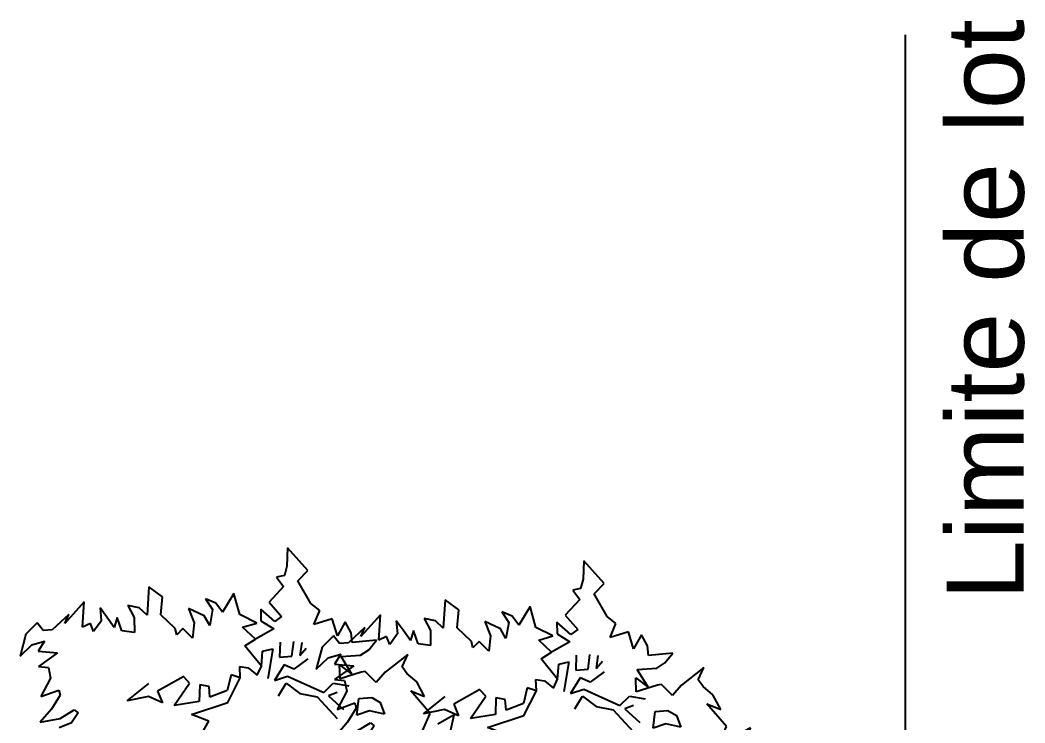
# Model space of a CAD drawing. Header units: millimetres. Extents: x 1514 to 1688, y 984 to 1013.
# Drawn here: x 1574.52 to 1579.73, y 1009.18 to 1012.83 of the extents above; entities that cross this region are included whole.
import ezdxf

# ---------------------------------------------------------------- set-up
doc = ezdxf.new("R2010")
doc.units = ezdxf.units.MM
doc.layers.add('Limites', color=7, linetype='Continuous')
doc.layers.add('Texte', color=7, linetype='Continuous')
doc.styles.get("Standard").update_dxf_attribs({"font": 'arial.ttf'})

# ---------------------------------------------------------------- blocks, each defined once
blk = doc.blocks.new('E13')
at = {"color": 62, "true_color": 0xacc205}
for p, q in [((1.6763, 20.3202), (1.674, 20.2511)), ((1.7534, 20.2347), (1.6763, 20.3202)), ((1.674, 20.2511), (1.6645, 20.2158)), ((1.6645, 20.2158), (1.6348, 20.2097)), ((1.6348, 20.2097), (1.6613, 20.1735)), ((1.7151, 20.1948), (1.7534, 20.2347)), ((1.7534, 20.2347), (1.7534, 20.2347)), ((1.1534, 20.1726), (1.1463, 20.0659)), ((1.2047, 20.1354), (1.1534, 20.1726)), ((1.7647, 20.1096), (1.7151, 20.1948)), ((1.1983, 20.0668), (1.2047, 20.1354)), ((1.367, 20.1278), (1.3931, 20.0868)), ((1.4063, 20.1105), (1.367, 20.1278)), ((2.1297, 19.9168), (2.0451, 19.8513)), ((2.1083, 19.8702), (2.1297, 19.9168)), ((2.1262, 19.8461), (2.1083, 19.8702)), ((0.7822, 19.8285), (0.7455, 19.7593)), ((2.1635, 19.8138), (2.1262, 19.8461)), ((2.1934, 19.7584), (2.1635, 19.8138)), ((0.7455, 19.7593), (0.8128, 19.7834)), ((0.8178, 19.7641), (0.7854, 19.7116)), ((0.8128, 19.7834), (0.8178, 19.7641)), ((2.1412, 19.7806), (2.1934, 19.7584)), ((2.2143, 19.6951), (2.1412, 19.7806)), ((0.7854, 19.7116), (0.7429, 19.6618)), ((0.7429, 19.6618), (0.8179, 19.6761)), ((0.8179, 19.6761), (0.8715, 19.708)), ((0.8858, 19.6974), (0.861, 19.6595)), ((0.8715, 19.708), (0.8858, 19.6974)), ((2.1854, 19.6291), (2.2143, 19.6951)), ((0.861, 19.6595), (0.8152, 19.6411))]:
    blk.add_line(p, q, dxfattribs=at)
at = {"color": 84, "true_color": 0x2aaf18}
for p, q in [((1.6613, 20.1735), (1.6067, 20.1152)), ((1.4736, 20.1481), (1.4314, 20.0774)), ((1.496, 20.0687), (1.4736, 20.1481)), ((0.9092, 20.1163), (0.8358, 20.0347)), ((0.9029, 20.0201), (0.9092, 20.1163)), ((0.9692, 20.0938), (0.973, 20.0443)), ((0.9949, 20.0586), (0.9692, 20.0938)), ((1.074, 20.1018), (1.0979, 20.0564)), ((1.117, 20.0939), (1.074, 20.1018)), ((1.1463, 20.0659), (1.117, 20.0939)), ((1.4314, 20.0774), (1.4063, 20.1105)), ((1.6067, 20.1152), (1.6537, 20.0604)), ((1.7976, 20.0835), (1.7647, 20.1096)), ((0.8506, 20.0688), (0.7885, 20.0099)), ((0.8358, 20.0347), (0.8506, 20.0688)), ((1.0223, 20.0197), (0.9949, 20.0586)), ((1.0336, 20.0575), (1.0223, 20.0197)), ((1.0516, 20.0061), (1.0336, 20.0575)), ((1.0979, 20.0564), (1.0985, 20.0006)), ((1.2523, 20.0153), (1.1983, 20.0668)), ((1.3025, 20.0911), (1.324, 20.0364)), ((1.3621, 20.0638), (1.3025, 20.0911)), ((1.3828, 20.0262), (1.3621, 20.0638)), ((1.3931, 20.0868), (1.3828, 20.0262)), ((1.5598, 20.0362), (1.496, 20.0687)), ((1.5751, 20.0881), (1.5756, 20.0445)), ((1.6277, 20.0424), (1.5751, 20.0881)), ((1.6537, 20.0604), (1.6277, 20.0424)), ((1.7757, 20.031), (1.7976, 20.0835)), ((0.7318, 20.037), (0.6895, 19.994)), ((0.7542, 20.008), (0.7318, 20.037)), ((0.9324, 20.0341), (0.9029, 20.0201)), ((0.9442, 20.0037), (0.9324, 20.0341)), ((0.9729, 20.0432), (0.9442, 20.0037)), ((0.973, 20.0443), (0.9729, 20.0432)), ((1.324, 20.0364), (1.3177, 19.9789)), ((1.5066, 20.0205), (1.5598, 20.0362)), ((1.5551, 19.9751), (1.5066, 20.0205)), ((1.5756, 20.0445), (1.6244, 20.0142)), ((1.8445, 20.0523), (1.7757, 20.031)), ((1.8642, 19.9883), (1.8445, 20.0523)), ((1.8939, 20.0409), (1.8642, 19.9883)), ((1.9162, 19.9986), (1.8939, 20.0409)), ((0.6895, 19.994), (0.6672, 19.9112)), ((0.7885, 20.0099), (0.7542, 20.008)), ((1.0985, 20.0006), (1.0516, 20.0061)), ((1.258, 19.9911), (1.2523, 20.0153)), ((1.2815, 20.015), (1.258, 19.9911)), ((1.3177, 19.9789), (1.2815, 20.015)), ((1.6244, 20.0142), (1.5551, 19.9751)), ((1.9202, 19.9631), (1.9162, 19.9986)), ((0.6672, 19.9112), (0.7121, 19.9533)), ((0.7121, 19.9533), (0.7595, 19.9678)), ((0.7595, 19.9678), (0.7358, 19.9298)), ((0.7595, 19.9678), (0.7595, 19.9678)), ((1.5153, 19.9497), (1.5551, 19.9751)), ((1.5776, 19.8729), (1.5153, 19.9497)), ((2.0118, 19.9713), (1.9202, 19.9631)), ((1.9825, 19.9348), (2.0118, 19.9713)), ((0.7358, 19.9298), (0.8084, 19.9231)), ((0.8084, 19.9231), (0.7362, 19.8718)), ((1.8782, 19.9095), (1.9515, 19.9153)), ((1.9194, 19.843), (1.8782, 19.9095)), ((1.9515, 19.9153), (1.9825, 19.9348)), ((0.7362, 19.8718), (0.7738, 19.8681)), ((0.7738, 19.8681), (0.7822, 19.8285)), ((1.4961, 19.8716), (1.5279, 19.8673)), ((1.4976, 19.8287), (1.4961, 19.8716)), ((1.5279, 19.8673), (1.5618, 19.839)), ((1.8729, 19.8788), (1.9194, 19.843)), ((1.8745, 19.8256), (1.8729, 19.8788)), ((0.7822, 19.8285), (0.7822, 19.8285)), ((1.2848, 19.8347), (1.1858, 19.7795)), ((1.2847, 19.8336), (1.2848, 19.8347)), ((1.3067, 19.8092), (1.2847, 19.8336)), ((1.4634, 19.8408), (1.4486, 19.7821)), ((1.4508, 19.7365), (1.4976, 19.8287)), ((1.4976, 19.8287), (1.4634, 19.8408)), ((1.9541, 19.8506), (1.8745, 19.8256)), ((1.9695, 19.8532), (1.9541, 19.8506)), ((2.011, 19.8122), (1.9695, 19.8532)), ((1.9695, 19.8532), (1.9695, 19.8532)), ((2.0451, 19.8513), (2.011, 19.8122)), ((2.0451, 19.8513), (2.0451, 19.8513)), ((1.0711, 19.742), (1.1531, 19.8077)), ((1.2491, 19.7254), (1.3067, 19.8092)), ((1.3449, 19.8025), (1.3431, 19.7401)), ((1.3804, 19.7968), (1.3449, 19.8025)), ((1.383, 19.756), (1.3804, 19.7968)), ((1.1512, 19.7586), (1.0711, 19.742)), ((1.2043, 19.7345), (1.1512, 19.7586)), ((1.1858, 19.7795), (1.2043, 19.7345)), ((1.4486, 19.7821), (1.383, 19.756)), ((1.9379, 19.6889), (1.9457, 19.7517)), ((1.9457, 19.7517), (1.9941, 19.7547)), ((1.9941, 19.7547), (2.026, 19.736)), ((1.3431, 19.7401), (1.2491, 19.7254)), ((1.3136, 19.6912), (1.4508, 19.7365)), ((1.3431, 19.7401), (1.3431, 19.7401)), ((2.026, 19.736), (2.0424, 19.6923)), ((1.3791, 19.6662), (1.3136, 19.6912)), ((1.9857, 19.705), (1.9379, 19.6889)), ((2.0424, 19.6923), (1.9857, 19.705)), ((2.3048, 19.6901), (2.2434, 19.655)), ((2.2893, 19.6222), (2.3048, 19.6901)), ((1.3493, 19.6135), (1.3791, 19.6662))]:
    blk.add_line(p, q, dxfattribs=at)
at = {"color": 45, "true_color": 0xba8d4a}
for p, q in [((1.6482, 19.9642), (1.6458, 19.9075)), ((1.6927, 19.9115), (1.6995, 19.9659)), ((1.7296, 19.9626), (1.7231, 19.9138)), ((1.7231, 19.9138), (1.7469, 19.9415)), ((1.7533, 19.9012), (1.7003, 19.8625)), ((1.6763, 19.8351), (1.8129, 19.7743)), ((1.8129, 19.7743), (1.8486, 19.8086)), ((1.8486, 19.8086), (1.9077, 19.7992)), ((1.7878, 19.7581), (1.863, 19.6757)), ((1.8641, 19.7741), (1.8309, 19.7615)), ((1.8309, 19.7615), (1.8876, 19.7098))]:
    blk.add_line(p, q, dxfattribs=at)
at = {"color": 47, "true_color": 0x8d6a35}
for p, q in [((1.5776, 19.8729), (1.582, 19.9295)), ((1.582, 19.9295), (1.6206, 19.9387)), ((1.6206, 19.9387), (1.6017, 19.8264)), ((1.6458, 19.9075), (1.6927, 19.9115)), ((1.5618, 19.839), (1.5776, 19.8729)), ((1.6633, 19.8778), (1.6266, 19.8189)), ((1.7003, 19.8625), (1.6633, 19.8778)), ((1.6266, 19.8189), (1.6763, 19.8351)), ((1.6421, 19.7608), (1.6716, 19.8097)), ((1.6716, 19.8097), (1.7225, 19.7706)), ((1.7225, 19.7706), (1.7878, 19.7581))]:
    blk.add_line(p, q, dxfattribs=at)

msp = doc.modelspace()

# ---------------------------------------------------------------- linework, layer by layer
at = {"layer": 'Limites'}
msp.add_line((1579.1101, 1012.7512), (1579.1101, 1003.5694), dxfattribs=at)

# ---------------------------------------------------------------- block references
at = {"color": 45, "true_color": 0xba8d4a, "xscale": 1.37477329816057, "yscale": 1.37477329816057, "zscale": 1.37477329816057}
for p in [(1573.6017, 982.1551), (1575.138, 982.0877)]:
    msp.add_blockref('E13', p, dxfattribs=at)

# ---------------------------------------------------------------- texts
at = {"layer": 'Texte', "insert": (1579.325, 1009.8194), "char_height": 0.4, "attachment_point": 1, "rotation": 90}
msp.add_mtext_dynamic_manual_height_columns('Limite de lot', width=3.634638, gutter_width=12.5, heights=[0.6337], dxfattribs=at)

doc.saveas('drawing.dxf')
